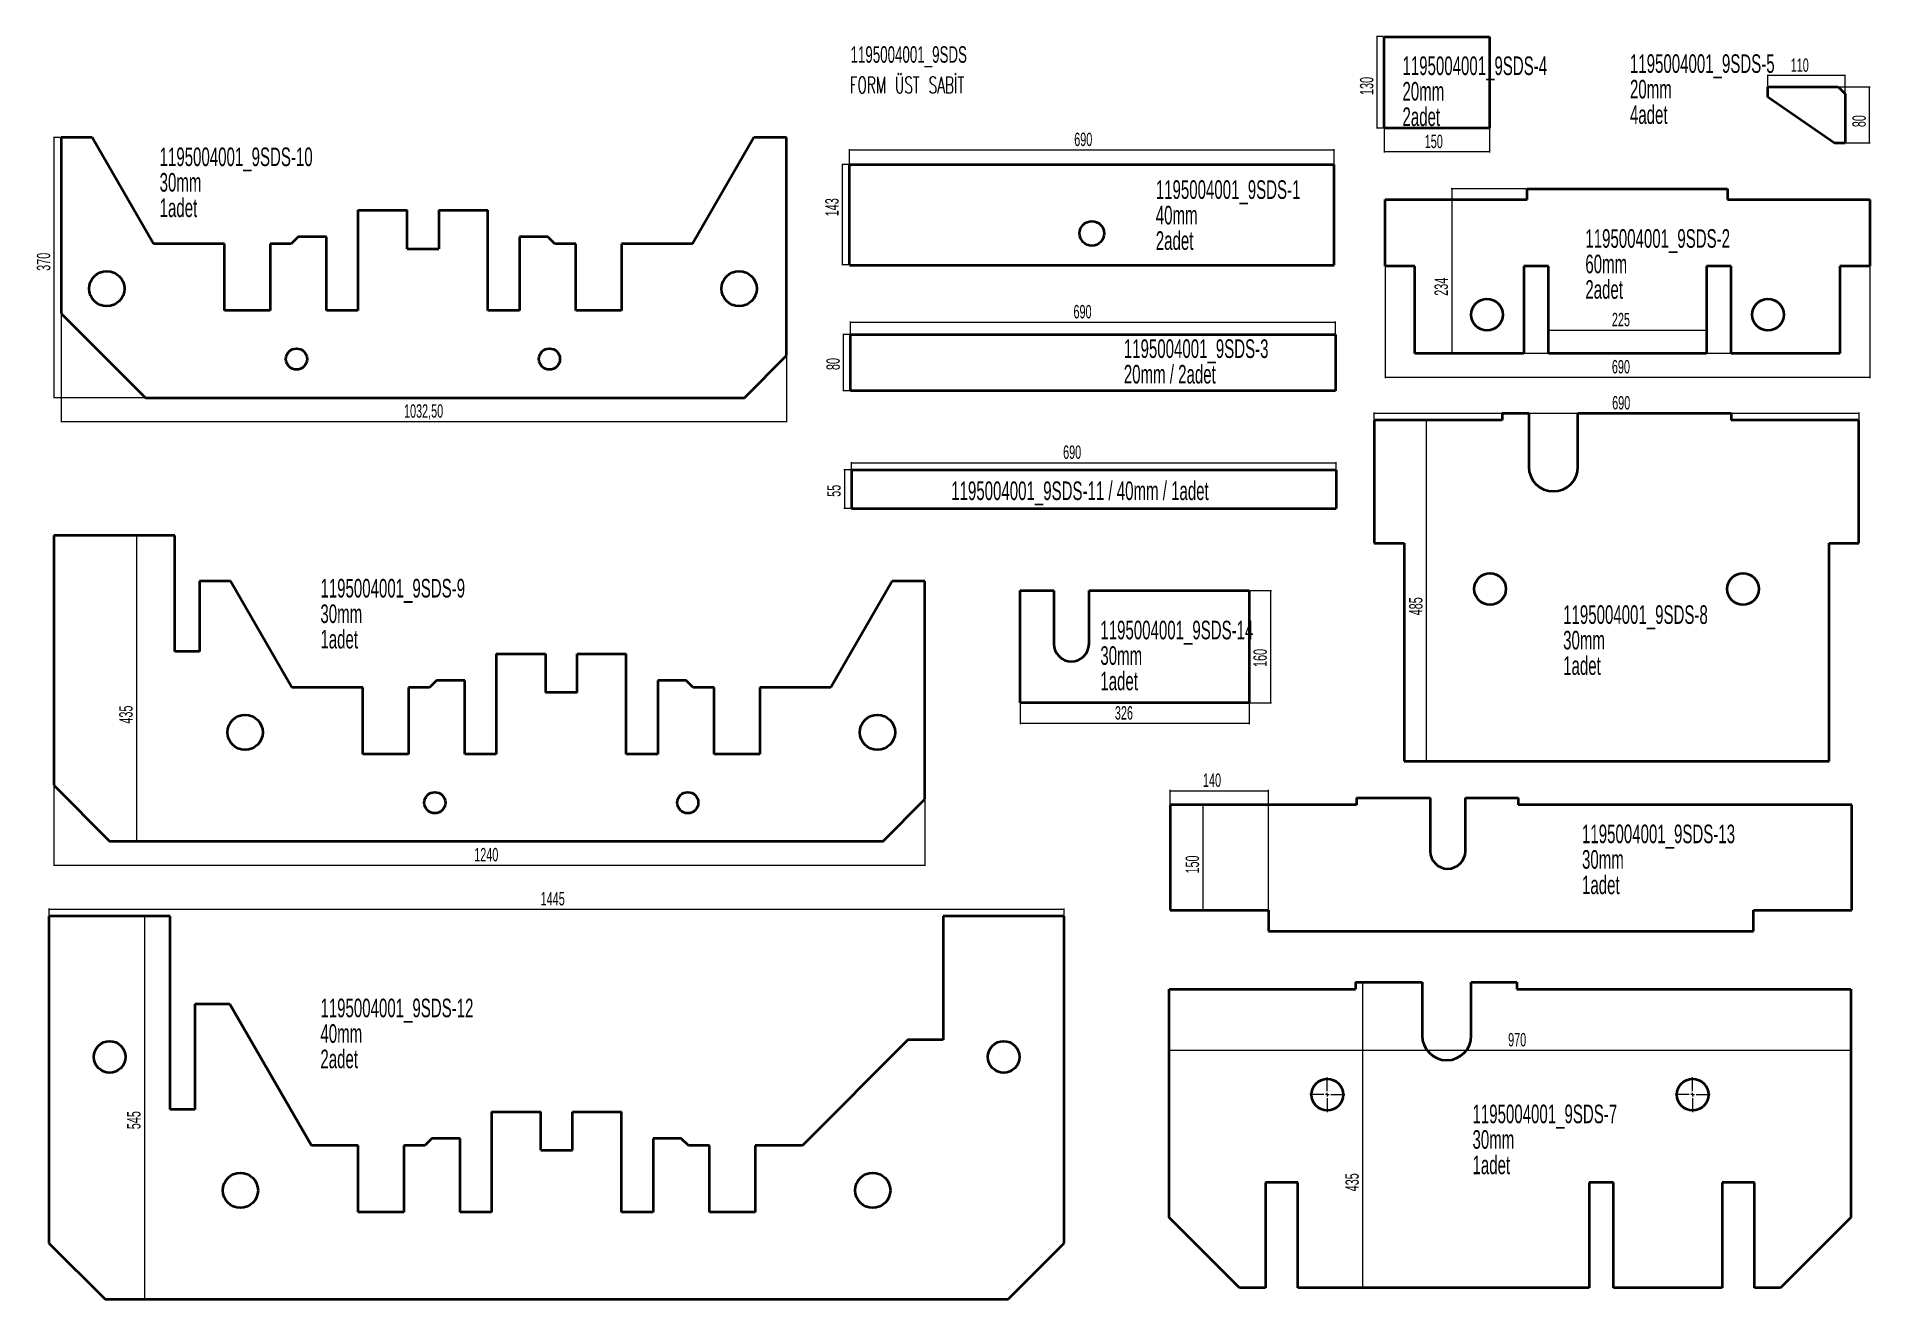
# Model space of a CAD drawing. Header units: millimetres. Extents: x 40 to 2650, y 56 to 1852.
import ezdxf

# ---------------------------------------------------------------- set-up
doc = ezdxf.new("R2010")
doc.units = ezdxf.units.MM
doc.styles.add('SLDTEXTSTYLE0', font='TXT', dxfattribs={"width": 0.605})
doc.styles.add('SLDTEXTSTYLE1', font='TXT', dxfattribs={"width": 0.605, "bigfont": 'bigfont'})
doc.dimstyles.new('SLDDIMSTYLE0', dxfattribs={"dimtxt": 18.491895, "dimasz": 2, "dimexe": 0, "dimexo": 0.0625, "dimgap": 4.622974, "dimtad": 1, "dimrnd": 1e-09, "dimzin": 12, "dimdsep": 46, "dimtxsty": 'SLDTEXTSTYLE0', "dimsah": 1, "dimcen": 0.09, "dimadec": 0, "dimazin": 3, "dimtfac": 1, "dimtofl": 0, "dimtmove": 0, "dimatfit": 3, "dimfxl": 1, "dimfrac": 2, "dimtolj": 1, "dimtzin": 12, "dimarcsym": 0})

# ---------------------------------------------------------------- blocks, each defined once
blk = doc.blocks.new('_D')
at = {"color": 7, "linetype": 'Continuous', "lineweight": 0}
blk.add_line((193.5, 600.8), (193.5, 55.8), dxfattribs=at)
at = {"color": 7, "linetype": 'Continuous', "lineweight": 18}
for points in [[(193.5, 600.8), (193.2, 598.8), (193.9, 598.8)], [(193.5, 55.8), (193.9, 57.8), (193.2, 57.8)]]:
    blk.add_solid(points, dxfattribs=at)
at = {"color": 7, "linetype": 'Continuous', "lineweight": 18, "insert": (169, 297.9), "char_height": 19.05, "attachment_point": 1, "rotation": 90, "style": 'SLDTEXTSTYLE0'}
blk.add_mtext('545', dxfattribs=at)
blk = doc.blocks.new('_D_1')
at = {"color": 7, "linetype": 'Continuous', "lineweight": 0}
for p, q in [((57.8, 601.8), (57.8, 611.8)), ((57.8, 610.8), (1502.8, 610.8)), ((1502.8, 601.8), (1502.8, 611.8))]:
    blk.add_line(p, q, dxfattribs=at)
at = {"color": 7, "linetype": 'Continuous', "lineweight": 18}
for points in [[(57.8, 610.8), (59.8, 610.5), (59.8, 611.2)], [(1502.8, 610.8), (1500.8, 611.2), (1500.8, 610.5)]]:
    blk.add_solid(points, dxfattribs=at)
at = {"color": 7, "linetype": 'Continuous', "lineweight": 18, "insert": (757.6, 635.4), "char_height": 19.05, "attachment_point": 1, "style": 'SLDTEXTSTYLE0'}
blk.add_mtext('1445', dxfattribs=at)
blk = doc.blocks.new('SW_NOTE_0')
at = {"color": 0, "linetype": 'Continuous', "lineweight": 0, "attachment_point": 1, "style": 'SLDTEXTSTYLE0'}
for s, insert, char_height in [('1195004001_9SDS-12', (0, 34.1), 26.458), ('40mm', (0, -2.2), 26.46), ('2adet', (0, -38.4), 26.46)]:
    blk.add_mtext(s, dxfattribs=dict(at, insert=insert, char_height=char_height))
blk = doc.blocks.new('SW_NOTE_0_1')
at = {"color": 0, "linetype": 'Continuous', "lineweight": 0, "attachment_point": 1, "style": 'SLDTEXTSTYLE0'}
for s, insert, char_height in [('1195004001_9SDS-7', (0, 34.1), 26.458), ('30mm', (0, -2.2), 26.46), ('1adet', (0, -38.4), 26.46)]:
    blk.add_mtext(s, dxfattribs=dict(at, insert=insert, char_height=char_height))
blk = doc.blocks.new('SW_NOTE_0_2')
at = {"color": 0, "linetype": 'Continuous', "lineweight": 0, "attachment_point": 1, "style": 'SLDTEXTSTYLE0'}
for s, insert, char_height in [('1195004001_9SDS-8', (0, 34.1), 26.458), ('30mm', (0, -2.2), 26.46), ('1adet', (0, -38.4), 26.46)]:
    blk.add_mtext(s, dxfattribs=dict(at, insert=insert, char_height=char_height))
blk = doc.blocks.new('SW_NOTE_0_3')
at = {"color": 0, "linetype": 'Continuous', "lineweight": 0, "attachment_point": 1, "style": 'SLDTEXTSTYLE0'}
for s, insert, char_height in [('1195004001_9SDS-13', (0, 34.1), 26.458), ('30mm', (0, -2.2), 26.46), ('1adet', (0, -38.4), 26.46)]:
    blk.add_mtext(s, dxfattribs=dict(at, insert=insert, char_height=char_height))
blk = doc.blocks.new('SW_NOTE_0_4')
at = {"color": 0, "linetype": 'Continuous', "lineweight": 0, "attachment_point": 1, "style": 'SLDTEXTSTYLE0'}
for s, insert, char_height in [('1195004001_9SDS-2', (0, 34.1), 26.458), ('60mm', (0, -2.2), 26.46), ('2adet', (0, -38.4), 26.46)]:
    blk.add_mtext(s, dxfattribs=dict(at, insert=insert, char_height=char_height))
blk = doc.blocks.new('SW_NOTE_0_5')
at = {"color": 0, "linetype": 'Continuous', "lineweight": 0, "attachment_point": 1, "style": 'SLDTEXTSTYLE0'}
for s, insert, char_height in [('1195004001_9SDS-5', (0, 34.1), 26.458), ('20mm', (0, -2.2), 26.46), ('4adet', (0, -38.4), 26.46)]:
    blk.add_mtext(s, dxfattribs=dict(at, insert=insert, char_height=char_height))
blk = doc.blocks.new('SW_NOTE_0_6')
at = {"color": 0, "linetype": 'Continuous', "lineweight": 0, "attachment_point": 1, "style": 'SLDTEXTSTYLE0'}
for s, insert, char_height in [('1195004001_9SDS-1', (0, 34.1), 26.458), ('40mm', (0, -2.2), 26.46), ('2adet', (0, -38.4), 26.46)]:
    blk.add_mtext(s, dxfattribs=dict(at, insert=insert, char_height=char_height))
blk = doc.blocks.new('SW_NOTE_0_7')
at = {"color": 0, "linetype": 'Continuous', "lineweight": 0, "attachment_point": 1, "style": 'SLDTEXTSTYLE0'}
for s, insert, char_height in [('1195004001_9SDS-4', (0, 34.1), 26.458), ('20mm', (0, -2.2), 26.46), ('2adet', (0, -38.4), 26.46)]:
    blk.add_mtext(s, dxfattribs=dict(at, insert=insert, char_height=char_height))
blk = doc.blocks.new('SW_NOTE_0_8')
at = {"color": 0, "linetype": 'Continuous', "lineweight": 0, "char_height": 23.461, "attachment_point": 2}
for s, insert, style in [('1195004001_9SDS', (155.3, 30.2), 'SLDTEXTSTYLE0'), ('FORM ÜST SABİT', (152.7, -13.1), 'SLDTEXTSTYLE1')]:
    blk.add_mtext(s, dxfattribs=dict(at, insert=insert, style=style))
blk = doc.blocks.new('SW_NOTE_0_9')
at = {"color": 0, "linetype": 'Continuous', "lineweight": 0, "attachment_point": 1, "style": 'SLDTEXTSTYLE0'}
for s, insert, char_height in [('1195004001_9SDS-9', (0, 34.1), 26.458), ('30mm', (0, -2.2), 26.46), ('1adet', (0, -38.4), 26.46)]:
    blk.add_mtext(s, dxfattribs=dict(at, insert=insert, char_height=char_height))
blk = doc.blocks.new('SW_NOTE_0_10')
at = {"color": 0, "linetype": 'Continuous', "lineweight": 0, "attachment_point": 1, "style": 'SLDTEXTSTYLE0'}
for s, insert, char_height in [('1195004001_9SDS-10', (0, 34.1), 26.458), ('30mm', (0, -2.2), 26.46), ('1adet', (0, -38.4), 26.46)]:
    blk.add_mtext(s, dxfattribs=dict(at, insert=insert, char_height=char_height))
blk = doc.blocks.new('SW_NOTE_0_11')
at = {"color": 0, "linetype": 'Continuous', "lineweight": 0, "attachment_point": 1, "style": 'SLDTEXTSTYLE0'}
for s, insert, char_height in [('1195004001_9SDS-14', (0, 34.1), 26.458), ('30mm', (0, -2.2), 26.46), ('1adet', (0, -38.4), 26.46)]:
    blk.add_mtext(s, dxfattribs=dict(at, insert=insert, char_height=char_height))
blk = doc.blocks.new('SW_NOTE_0_12')
at = {"color": 0, "linetype": 'Continuous', "lineweight": 0, "char_height": 26.458, "attachment_point": 1, "style": 'SLDTEXTSTYLE0'}
for s, insert in [('1195004001_9SDS-3', (0, 34.1)), ('20mm / 2adet', (0, -2.2))]:
    blk.add_mtext(s, dxfattribs=dict(at, insert=insert))
blk = doc.blocks.new('_D_2')
at = {"color": 7, "linetype": 'Continuous', "lineweight": 0}
blk.add_line((1652.2, 410.2), (2622.2, 410.2), dxfattribs=at)
at = {"color": 7, "linetype": 'Continuous', "lineweight": 18}
for points in [[(1652.2, 410.2), (1654.2, 409.9), (1654.2, 410.5)], [(2622.2, 410.2), (2620.2, 410.5), (2620.2, 409.9)]]:
    blk.add_solid(points, dxfattribs=at)
at = {"color": 7, "linetype": 'Continuous', "lineweight": 18, "insert": (2134.6, 434.8), "char_height": 19.05, "attachment_point": 1, "style": 'SLDTEXTSTYLE0'}
blk.add_mtext('970', dxfattribs=at)
blk = doc.blocks.new('_D_3')
at = {"color": 7, "linetype": 'Continuous', "lineweight": 0}
blk.add_line((1927.4, 507.1), (1927.4, 72.1), dxfattribs=at)
at = {"color": 7, "linetype": 'Continuous', "lineweight": 18}
for points in [[(1927.4, 507.1), (1927.1, 505.1), (1927.7, 505.1)], [(1927.4, 72.1), (1927.7, 74.1), (1927.1, 74.1)]]:
    blk.add_solid(points, dxfattribs=at)
at = {"color": 7, "linetype": 'Continuous', "lineweight": 18, "insert": (1902.9, 209.5), "char_height": 19.05, "attachment_point": 1, "rotation": 90, "style": 'SLDTEXTSTYLE0'}
blk.add_mtext('435', dxfattribs=at)
blk = doc.blocks.new('SW_CENTERMARKSYMBOL_0')
at = {"color": 0, "linetype": 'Continuous', "lineweight": 18}
for p, q in [((-5, 0), (-25, 0)), ((0, 0), (-2.5, 0)), ((0, 5), (0, 25)), ((0, 0), (0, 2.5)), ((0, 0), (0, -2.5)), ((0, 0), (2.5, 0)), ((5, 0), (25, 0)), ((0, -5), (0, -25))]:
    blk.add_line(p, q, dxfattribs=at)
blk = doc.blocks.new('SW_CENTERMARKSYMBOL_1')
at = {"color": 0, "linetype": 'Continuous', "lineweight": 18}
for p, q in [((-5, 0), (-25, 0)), ((0, 0), (-2.5, 0)), ((0, 5), (0, 25)), ((0, 0), (0, 2.5)), ((0, 0), (0, -2.5)), ((0, 0), (2.5, 0)), ((5, 0), (25, 0)), ((0, -5), (0, -25))]:
    blk.add_line(p, q, dxfattribs=at)
blk = doc.blocks.new('_D_4')
at = {"color": 7, "linetype": 'Continuous', "lineweight": 0}
for p, q in [((1944, 1307.6), (1944, 1317.6)), ((1944, 1316.6), (2634, 1316.6)), ((2634, 1307.6), (2634, 1317.6))]:
    blk.add_line(p, q, dxfattribs=at)
at = {"color": 7, "linetype": 'Continuous', "lineweight": 18}
for points in [[(1944, 1316.6), (1946, 1316.2), (1946, 1316.9)], [(2634, 1316.6), (2632, 1316.9), (2632, 1316.2)]]:
    blk.add_solid(points, dxfattribs=at)
at = {"color": 7, "linetype": 'Continuous', "lineweight": 18, "insert": (2282.7, 1341.1), "char_height": 19.05, "attachment_point": 1, "style": 'SLDTEXTSTYLE0'}
blk.add_mtext('690', dxfattribs=at)
blk = doc.blocks.new('_D_5')
at = {"color": 7, "linetype": 'Continuous', "lineweight": 0}
blk.add_line((2018.2, 821.6), (2018.2, 1306.6), dxfattribs=at)
at = {"color": 7, "linetype": 'Continuous', "lineweight": 18}
for points in [[(2018.2, 1306.6), (2017.9, 1304.6), (2018.5, 1304.6)], [(2018.2, 821.6), (2018.5, 823.6), (2017.9, 823.6)]]:
    blk.add_solid(points, dxfattribs=at)
at = {"color": 7, "linetype": 'Continuous', "lineweight": 18, "insert": (1993.6, 1029.1), "char_height": 19.05, "attachment_point": 1, "rotation": 90, "style": 'SLDTEXTSTYLE0'}
blk.add_mtext('485', dxfattribs=at)
blk = doc.blocks.new('_D_6')
at = {"color": 7, "linetype": 'Continuous', "lineweight": 0}
blk.add_line((1700.1, 759.6), (1700.1, 609.6), dxfattribs=at)
at = {"color": 7, "linetype": 'Continuous', "lineweight": 18}
for points in [[(1700.1, 759.6), (1699.8, 757.6), (1700.4, 757.6)], [(1700.1, 609.6), (1700.4, 611.6), (1699.8, 611.6)]]:
    blk.add_solid(points, dxfattribs=at)
at = {"color": 7, "linetype": 'Continuous', "lineweight": 18, "insert": (1675.6, 661.7), "char_height": 19.05, "attachment_point": 1, "rotation": 90, "style": 'SLDTEXTSTYLE0'}
blk.add_mtext('150', dxfattribs=at)
blk = doc.blocks.new('_D_7')
at = {"color": 7, "linetype": 'Continuous', "lineweight": 0}
for p, q in [((1653.7, 760.6), (1653.7, 780.6)), ((1653.7, 779.6), (1793.7, 779.6)), ((1793.7, 610.6), (1793.7, 780.6))]:
    blk.add_line(p, q, dxfattribs=at)
at = {"color": 7, "linetype": 'Continuous', "lineweight": 18}
for points in [[(1653.7, 779.6), (1655.7, 779.3), (1655.7, 779.9)], [(1793.7, 779.6), (1791.7, 779.9), (1791.7, 779.3)]]:
    blk.add_solid(points, dxfattribs=at)
at = {"color": 7, "linetype": 'Continuous', "lineweight": 18, "insert": (1700.3, 804.1), "char_height": 19.05, "attachment_point": 1, "style": 'SLDTEXTSTYLE0'}
blk.add_mtext('140', dxfattribs=at)
blk = doc.blocks.new('_D_8')
at = {"color": 7, "linetype": 'Continuous', "lineweight": 0}
for p, q in [((2160.9, 1635.8), (2053.4, 1635.8)), ((2054.4, 1635.8), (2054.4, 1401.8)), ((2450.9, 1401.8), (2053.4, 1401.8))]:
    blk.add_line(p, q, dxfattribs=at)
at = {"color": 7, "linetype": 'Continuous', "lineweight": 18}
for points in [[(2054.4, 1635.8), (2054.1, 1633.8), (2054.7, 1633.8)], [(2054.4, 1401.8), (2054.7, 1403.8), (2054.1, 1403.8)]]:
    blk.add_solid(points, dxfattribs=at)
at = {"color": 7, "linetype": 'Continuous', "lineweight": 18, "insert": (2029.8, 1483.8), "char_height": 19.05, "attachment_point": 1, "rotation": 90, "style": 'SLDTEXTSTYLE0'}
blk.add_mtext('234', dxfattribs=at)
blk = doc.blocks.new('_D_9')
at = {"color": 7, "linetype": 'Continuous', "lineweight": 0}
for p, q in [((1959.4, 1524.8), (1959.4, 1366.8)), ((2649.4, 1524.8), (2649.4, 1366.8)), ((1959.4, 1367.8), (2649.4, 1367.8))]:
    blk.add_line(p, q, dxfattribs=at)
at = {"color": 7, "linetype": 'Continuous', "lineweight": 18}
for points in [[(1959.4, 1367.8), (1961.4, 1367.5), (1961.4, 1368.1)], [(2649.4, 1367.8), (2647.4, 1368.1), (2647.4, 1367.5)]]:
    blk.add_solid(points, dxfattribs=at)
at = {"color": 7, "linetype": 'Continuous', "lineweight": 18, "insert": (2282.3, 1392.4), "char_height": 19.05, "attachment_point": 1, "style": 'SLDTEXTSTYLE0'}
blk.add_mtext('690', dxfattribs=at)
blk = doc.blocks.new('_D_10')
at = {"color": 7, "linetype": 'Continuous', "lineweight": 0}
blk.add_line((2191.9, 1434.9), (2416.9, 1434.9), dxfattribs=at)
at = {"color": 7, "linetype": 'Continuous', "lineweight": 18}
for points in [[(2191.9, 1434.9), (2193.9, 1434.6), (2193.9, 1435.2)], [(2416.9, 1434.9), (2414.9, 1435.2), (2414.9, 1434.6)]]:
    blk.add_solid(points, dxfattribs=at)
at = {"color": 7, "linetype": 'Continuous', "lineweight": 18, "insert": (2282.3, 1459.5), "char_height": 19.05, "attachment_point": 1, "style": 'SLDTEXTSTYLE0'}
blk.add_mtext('225', dxfattribs=at)
blk = doc.blocks.new('_D_11')
at = {"color": 7, "linetype": 'Continuous', "lineweight": 0}
for p, q in [((1196.1, 1670.6), (1186.1, 1670.6)), ((1187.1, 1527.6), (1187.1, 1670.6)), ((1196.1, 1527.6), (1186.1, 1527.6))]:
    blk.add_line(p, q, dxfattribs=at)
at = {"color": 7, "linetype": 'Continuous', "lineweight": 18}
for points in [[(1187.1, 1670.6), (1186.8, 1668.6), (1187.4, 1668.6)], [(1187.1, 1527.6), (1187.4, 1529.6), (1186.8, 1529.6)]]:
    blk.add_solid(points, dxfattribs=at)
at = {"color": 7, "linetype": 'Continuous', "lineweight": 18, "insert": (1162.6, 1596.9), "char_height": 19.05, "attachment_point": 1, "rotation": 90, "style": 'SLDTEXTSTYLE0'}
blk.add_mtext('143', dxfattribs=at)
blk = doc.blocks.new('_D_12')
at = {"color": 7, "linetype": 'Continuous', "lineweight": 0}
for p, q in [((1197.1, 1671.6), (1197.1, 1692.3)), ((1197.1, 1691.3), (1887.1, 1691.3)), ((1887.1, 1671.6), (1887.1, 1692.3))]:
    blk.add_line(p, q, dxfattribs=at)
at = {"color": 7, "linetype": 'Continuous', "lineweight": 18}
for points in [[(1197.1, 1691.3), (1199.1, 1691), (1199.1, 1691.6)], [(1887.1, 1691.3), (1885.1, 1691.6), (1885.1, 1691)]]:
    blk.add_solid(points, dxfattribs=at)
at = {"color": 7, "linetype": 'Continuous', "lineweight": 18, "insert": (1517, 1715.9), "char_height": 19.05, "attachment_point": 1, "style": 'SLDTEXTSTYLE0'}
blk.add_mtext('690', dxfattribs=at)
blk = doc.blocks.new('_D_13')
at = {"color": 7, "linetype": 'Continuous', "lineweight": 0}
for p, q in [((1957.2, 1852.5), (1947.2, 1852.5)), ((1948.2, 1722.5), (1948.2, 1852.5)), ((1957.2, 1722.5), (1947.2, 1722.5))]:
    blk.add_line(p, q, dxfattribs=at)
at = {"color": 7, "linetype": 'Continuous', "lineweight": 18}
for points in [[(1948.2, 1852.5), (1947.9, 1850.5), (1948.5, 1850.5)], [(1948.2, 1722.5), (1948.5, 1724.5), (1947.9, 1724.5)]]:
    blk.add_solid(points, dxfattribs=at)
at = {"color": 7, "linetype": 'Continuous', "lineweight": 18, "insert": (1923.7, 1769.5), "char_height": 19.05, "attachment_point": 1, "rotation": 90, "style": 'SLDTEXTSTYLE0'}
blk.add_mtext('130', dxfattribs=at)
blk = doc.blocks.new('_D_14')
at = {"color": 7, "linetype": 'Continuous', "lineweight": 0}
for p, q in [((1958.2, 1721.5), (1958.2, 1687.5)), ((2108.2, 1721.5), (2108.2, 1687.5)), ((2108.2, 1688.5), (1958.2, 1688.5))]:
    blk.add_line(p, q, dxfattribs=at)
at = {"color": 7, "linetype": 'Continuous', "lineweight": 18}
for points in [[(1958.2, 1688.5), (1960.2, 1688.1), (1960.2, 1688.8)], [(2108.2, 1688.5), (2106.2, 1688.8), (2106.2, 1688.1)]]:
    blk.add_solid(points, dxfattribs=at)
at = {"color": 7, "linetype": 'Continuous', "lineweight": 18, "insert": (2015.9, 1713), "char_height": 19.05, "attachment_point": 1, "style": 'SLDTEXTSTYLE0'}
blk.add_mtext('150', dxfattribs=at)
blk = doc.blocks.new('_D_15')
at = {"color": 7, "linetype": 'Continuous', "lineweight": 0}
for p, q in [((2605.3, 1781.2), (2650.1, 1781.2)), ((2649.1, 1701.2), (2649.1, 1781.2)), ((2615.3, 1701.2), (2650.1, 1701.2))]:
    blk.add_line(p, q, dxfattribs=at)
at = {"color": 7, "linetype": 'Continuous', "lineweight": 18}
for points in [[(2649.1, 1781.2), (2648.8, 1779.2), (2649.4, 1779.2)], [(2649.1, 1701.2), (2649.4, 1703.2), (2648.8, 1703.2)]]:
    blk.add_solid(points, dxfattribs=at)
at = {"color": 7, "linetype": 'Continuous', "lineweight": 18, "insert": (2624.6, 1723.7), "char_height": 19.05, "attachment_point": 1, "rotation": 90, "style": 'SLDTEXTSTYLE0'}
blk.add_mtext('80', dxfattribs=at)
blk = doc.blocks.new('_D_16')
at = {"color": 7, "linetype": 'Continuous', "lineweight": 0}
for p, q in [((2504.3, 1782.2), (2504.3, 1798.1)), ((2614.3, 1797.1), (2504.3, 1797.1)), ((2614.3, 1772.2), (2614.3, 1798.1))]:
    blk.add_line(p, q, dxfattribs=at)
at = {"color": 7, "linetype": 'Continuous', "lineweight": 18}
for points in [[(2504.3, 1797.1), (2506.3, 1796.7), (2506.3, 1797.4)], [(2614.3, 1797.1), (2612.3, 1797.4), (2612.3, 1796.7)]]:
    blk.add_solid(points, dxfattribs=at)
at = {"color": 7, "linetype": 'Continuous', "lineweight": 18, "insert": (2536.8, 1821.6), "char_height": 19.05, "attachment_point": 1, "style": 'SLDTEXTSTYLE0'}
blk.add_mtext('110', dxfattribs=at)
blk = doc.blocks.new('_D_17')
at = {"color": 7, "linetype": 'Continuous', "lineweight": 0}
for p, q in [((1197.8, 1428.7), (1187.8, 1428.7)), ((1188.8, 1348.7), (1188.8, 1428.7)), ((1197.8, 1348.7), (1187.8, 1348.7))]:
    blk.add_line(p, q, dxfattribs=at)
at = {"color": 7, "linetype": 'Continuous', "lineweight": 18}
for points in [[(1188.8, 1428.7), (1188.4, 1426.7), (1189.1, 1426.7)], [(1188.8, 1348.7), (1189.1, 1350.7), (1188.4, 1350.7)]]:
    blk.add_solid(points, dxfattribs=at)
at = {"color": 7, "linetype": 'Continuous', "lineweight": 18, "insert": (1164.2, 1378.1), "char_height": 19.05, "attachment_point": 1, "rotation": 90, "style": 'SLDTEXTSTYLE0'}
blk.add_mtext('80', dxfattribs=at)
blk = doc.blocks.new('_D_18')
at = {"color": 7, "linetype": 'Continuous', "lineweight": 0}
for p, q in [((1198.8, 1429.7), (1198.8, 1447.1)), ((1198.8, 1446.1), (1888.8, 1446.1)), ((1888.8, 1429.7), (1888.8, 1447.1))]:
    blk.add_line(p, q, dxfattribs=at)
at = {"color": 7, "linetype": 'Continuous', "lineweight": 18}
for points in [[(1198.8, 1446.1), (1200.8, 1445.8), (1200.8, 1446.4)], [(1888.8, 1446.1), (1886.8, 1446.4), (1886.8, 1445.8)]]:
    blk.add_solid(points, dxfattribs=at)
at = {"color": 7, "linetype": 'Continuous', "lineweight": 18, "insert": (1516, 1470.7), "char_height": 19.05, "attachment_point": 1, "style": 'SLDTEXTSTYLE0'}
blk.add_mtext('690', dxfattribs=at)
blk = doc.blocks.new('_D_19')
at = {"color": 7, "linetype": 'Continuous', "lineweight": 0}
blk.add_line((182.2, 1142.5), (182.2, 707.5), dxfattribs=at)
at = {"color": 7, "linetype": 'Continuous', "lineweight": 18}
for points in [[(182.2, 1142.5), (181.9, 1140.5), (182.5, 1140.5)], [(182.2, 707.5), (182.5, 709.5), (181.9, 709.5)]]:
    blk.add_solid(points, dxfattribs=at)
at = {"color": 7, "linetype": 'Continuous', "lineweight": 18, "insert": (157.7, 875), "char_height": 19.05, "attachment_point": 1, "rotation": 90, "style": 'SLDTEXTSTYLE0'}
blk.add_mtext('435', dxfattribs=at)
blk = doc.blocks.new('_D_20')
at = {"color": 7, "linetype": 'Continuous', "lineweight": 0}
for p, q in [((64.5, 786.5), (64.5, 672.5)), ((1304.5, 766.5), (1304.5, 672.5)), ((64.5, 673.5), (1304.5, 673.5))]:
    blk.add_line(p, q, dxfattribs=at)
at = {"color": 7, "linetype": 'Continuous', "lineweight": 18}
for points in [[(64.5, 673.5), (66.5, 673.2), (66.5, 673.8)], [(1304.5, 673.5), (1302.5, 673.8), (1302.5, 673.2)]]:
    blk.add_solid(points, dxfattribs=at)
at = {"color": 7, "linetype": 'Continuous', "lineweight": 18, "insert": (663, 698.1), "char_height": 19.05, "attachment_point": 1, "style": 'SLDTEXTSTYLE0'}
blk.add_mtext('1240', dxfattribs=at)
blk = doc.blocks.new('_D_21')
at = {"color": 7, "linetype": 'Continuous', "lineweight": 0}
for p, q in [((75.1, 1457.8), (75.1, 1303.8)), ((1107.6, 1397.8), (1107.6, 1303.8)), ((75.1, 1304.8), (1107.6, 1304.8))]:
    blk.add_line(p, q, dxfattribs=at)
at = {"color": 7, "linetype": 'Continuous', "lineweight": 18}
for points in [[(75.1, 1304.8), (77.1, 1304.5), (77.1, 1305.1)], [(1107.6, 1304.8), (1105.6, 1305.1), (1105.6, 1304.5)]]:
    blk.add_solid(points, dxfattribs=at)
at = {"color": 7, "linetype": 'Continuous', "lineweight": 18, "insert": (563.1, 1329.4), "char_height": 19.05, "attachment_point": 1, "style": 'SLDTEXTSTYLE0'}
blk.add_mtext('1032,50', dxfattribs=at)
blk = doc.blocks.new('_D_22')
at = {"color": 7, "linetype": 'Continuous', "lineweight": 0}
for p, q in [((74.1, 1708.8), (64.1, 1708.8)), ((65.1, 1338.8), (65.1, 1708.8)), ((194.1, 1338.8), (64.1, 1338.8))]:
    blk.add_line(p, q, dxfattribs=at)
at = {"color": 7, "linetype": 'Continuous', "lineweight": 18}
for points in [[(65.1, 1708.8), (64.8, 1706.8), (65.4, 1706.8)], [(65.1, 1338.8), (65.4, 1340.8), (64.8, 1340.8)]]:
    blk.add_solid(points, dxfattribs=at)
at = {"color": 7, "linetype": 'Continuous', "lineweight": 18, "insert": (40.5, 1519.3), "char_height": 19.05, "attachment_point": 1, "rotation": 90, "style": 'SLDTEXTSTYLE0'}
blk.add_mtext('370', dxfattribs=at)
blk = doc.blocks.new('_D_23')
at = {"color": 7, "linetype": 'Continuous', "lineweight": 0}
for p, q in [((1440.1, 903.5), (1440.1, 874.3)), ((1766.1, 903.5), (1766.1, 874.3)), ((1766.1, 875.3), (1440.1, 875.3))]:
    blk.add_line(p, q, dxfattribs=at)
at = {"color": 7, "linetype": 'Continuous', "lineweight": 18}
for points in [[(1440.1, 875.3), (1442.1, 875), (1442.1, 875.6)], [(1766.1, 875.3), (1764.1, 875.6), (1764.1, 875)]]:
    blk.add_solid(points, dxfattribs=at)
at = {"color": 7, "linetype": 'Continuous', "lineweight": 18, "insert": (1574.9, 899.8), "char_height": 19.05, "attachment_point": 1, "style": 'SLDTEXTSTYLE0'}
blk.add_mtext('326', dxfattribs=at)
blk = doc.blocks.new('_D_24')
at = {"color": 7, "linetype": 'Continuous', "lineweight": 0}
for p, q in [((1767.1, 1064.5), (1797.6, 1064.5)), ((1796.6, 1064.5), (1796.6, 904.5)), ((1767.1, 904.5), (1797.6, 904.5))]:
    blk.add_line(p, q, dxfattribs=at)
at = {"color": 7, "linetype": 'Continuous', "lineweight": 18}
for points in [[(1796.6, 1064.5), (1796.3, 1062.5), (1796.9, 1062.5)], [(1796.6, 904.5), (1796.9, 906.5), (1796.3, 906.5)]]:
    blk.add_solid(points, dxfattribs=at)
at = {"color": 7, "linetype": 'Continuous', "lineweight": 18, "insert": (1772, 955.6), "char_height": 19.05, "attachment_point": 1, "rotation": 90, "style": 'SLDTEXTSTYLE0'}
blk.add_mtext('160', dxfattribs=at)
blk = doc.blocks.new('_D_25')
at = {"color": 7, "linetype": 'Continuous', "lineweight": 0}
for p, q in [((1200, 1237.2), (1200, 1247.2)), ((1200, 1246.2), (1890, 1246.2)), ((1890, 1237.2), (1890, 1247.2))]:
    blk.add_line(p, q, dxfattribs=at)
at = {"color": 7, "linetype": 'Continuous', "lineweight": 18}
for points in [[(1200, 1246.2), (1202, 1245.9), (1202, 1246.6)], [(1890, 1246.2), (1888, 1246.6), (1888, 1245.9)]]:
    blk.add_solid(points, dxfattribs=at)
at = {"color": 7, "linetype": 'Continuous', "lineweight": 18, "insert": (1501.2, 1270.8), "char_height": 19.05, "attachment_point": 1, "style": 'SLDTEXTSTYLE0'}
blk.add_mtext('690', dxfattribs=at)
blk = doc.blocks.new('_D_26')
at = {"color": 7, "linetype": 'Continuous', "lineweight": 0}
for p, q in [((1199, 1236.2), (1189, 1236.2)), ((1190, 1236.2), (1190, 1181.2)), ((1199, 1181.2), (1189, 1181.2))]:
    blk.add_line(p, q, dxfattribs=at)
at = {"color": 7, "linetype": 'Continuous', "lineweight": 18}
for points in [[(1190, 1236.2), (1189.7, 1234.2), (1190.4, 1234.2)], [(1190, 1181.2), (1190.4, 1183.2), (1189.7, 1183.2)]]:
    blk.add_solid(points, dxfattribs=at)
at = {"color": 7, "linetype": 'Continuous', "lineweight": 18, "insert": (1165.5, 1197.7), "char_height": 19.05, "attachment_point": 1, "rotation": 90, "style": 'SLDTEXTSTYLE0'}
blk.add_mtext('55', dxfattribs=at)

msp = doc.modelspace()

# ---------------------------------------------------------------- linework, layer by layer
at = {"color": 7, "linetype": 'Continuous', "lineweight": 35}
for p, q in [((1958.225, 1852.469), (2108.225, 1852.469)), ((1958.225, 1722.469), (1958.225, 1852.469)), ((2108.225, 1852.469), (2108.225, 1722.469)), ((2504.288, 1766.187), (2504.288, 1781.187)), ((2504.288, 1781.187), (2604.288, 1781.187)), ((2604.288, 1781.187), (2614.288, 1771.187)), ((2599.288, 1701.187), (2504.288, 1766.187)), ((2614.288, 1771.187), (2614.288, 1701.187)), ((75.09, 1708.798), (75.09, 1458.798)), ((119.316, 1708.798), (75.09, 1708.798)), ((206.496, 1557.798), (119.316, 1708.798)), ((1060.863, 1708.798), (973.684, 1557.798)), ((1107.59, 1708.798), (1060.863, 1708.798)), ((1107.59, 1398.798), (1107.59, 1708.798)), ((2108.225, 1722.469), (1958.225, 1722.469)), ((2614.288, 1701.187), (2599.288, 1701.187)), ((1197.116, 1670.55), (1887.116, 1670.55)), ((1197.116, 1527.55), (1197.116, 1670.55)), ((1887.116, 1527.55), (1887.116, 1670.55)), ((1959.406, 1525.81), (1959.406, 1620.81)), ((1959.406, 1620.81), (2161.906, 1620.81)), ((2161.906, 1620.81), (2161.906, 1635.81)), ((2161.906, 1635.81), (2446.906, 1635.81)), ((2446.906, 1635.81), (2446.906, 1620.81)), ((2446.906, 1620.81), (2649.406, 1620.81)), ((2649.406, 1620.81), (2649.406, 1525.81)), ((497.59, 1605.798), (497.59, 1462.798)), ((497.59, 1605.798), (567.59, 1605.798)), ((567.59, 1550.798), (567.59, 1605.798)), ((612.59, 1605.798), (682.59, 1605.798)), ((612.59, 1605.798), (612.59, 1550.798)), ((682.59, 1462.798), (682.59, 1605.798)), ((412.59, 1567.798), (402.59, 1557.798)), ((452.59, 1567.798), (412.59, 1567.798)), ((452.59, 1462.798), (452.59, 1567.798)), ((727.59, 1567.798), (727.59, 1462.798)), ((767.59, 1567.798), (727.59, 1567.798)), ((777.59, 1557.798), (767.59, 1567.798)), ((307.59, 1557.798), (206.496, 1557.798)), ((307.59, 1462.798), (307.59, 1557.798)), ((372.59, 1557.798), (372.59, 1462.798)), ((402.59, 1557.798), (372.59, 1557.798)), ((567.59, 1550.798), (612.59, 1550.798)), ((807.59, 1557.798), (777.59, 1557.798)), ((807.59, 1462.798), (807.59, 1557.798)), ((872.59, 1557.798), (872.59, 1462.798)), ((973.684, 1557.798), (872.59, 1557.798)), ((1197.116, 1527.55), (1887.116, 1527.55)), ((2001.906, 1525.81), (1959.406, 1525.81)), ((2001.906, 1401.81), (2001.906, 1525.81)), ((2191.906, 1525.81), (2156.906, 1525.81)), ((2156.906, 1525.81), (2156.906, 1401.81)), ((2191.906, 1401.81), (2191.906, 1525.81)), ((2451.906, 1525.81), (2416.906, 1525.81)), ((2416.906, 1525.81), (2416.906, 1401.81)), ((2451.906, 1401.81), (2451.906, 1525.81)), ((2649.406, 1525.81), (2606.906, 1525.81)), ((2606.906, 1525.81), (2606.906, 1401.81)), ((372.59, 1462.798), (307.59, 1462.798)), ((497.59, 1462.798), (452.59, 1462.798)), ((727.59, 1462.798), (682.59, 1462.798)), ((872.59, 1462.798), (807.59, 1462.798)), ((75.09, 1458.798), (195.09, 1338.798)), ((1198.759, 1428.74), (1888.759, 1428.74)), ((1198.759, 1348.74), (1198.759, 1428.74)), ((1888.759, 1428.74), (1888.759, 1348.74)), ((1047.59, 1338.798), (1107.59, 1398.798)), ((2156.906, 1401.81), (2001.906, 1401.81)), ((2416.906, 1401.81), (2191.906, 1401.81)), ((2606.906, 1401.81), (2451.906, 1401.81)), ((195.09, 1338.798), (1047.59, 1338.798)), ((1888.759, 1348.74), (1198.759, 1348.74)), ((1943.959, 1306.571), (1943.959, 1131.571)), ((2125.959, 1306.571), (1943.959, 1306.571)), ((2125.959, 1316.571), (2125.959, 1306.571)), ((2125.959, 1316.571), (2163.959, 1316.571)), ((2163.959, 1316.571), (2163.959, 1240.571)), ((2233.959, 1240.571), (2233.959, 1316.571)), ((2233.959, 1316.571), (2451.959, 1316.571)), ((2451.959, 1316.571), (2451.959, 1306.571)), ((2633.959, 1306.571), (2451.959, 1306.571)), ((2633.959, 1131.571), (2633.959, 1306.571)), ((1200.027, 1236.239), (1890.027, 1236.239)), ((1200.027, 1236.239), (1200.027, 1181.239)), ((1890.027, 1236.239), (1890.027, 1181.239)), ((1200.027, 1181.239), (1890.027, 1181.239)), ((64.475, 1142.498), (64.475, 787.498)), ((236.975, 1142.498), (64.475, 1142.498)), ((236.975, 977.498), (236.975, 1142.498)), ((1943.959, 1131.571), (1986.459, 1131.571)), ((1986.459, 1131.571), (1986.459, 821.571)), ((2591.459, 1131.571), (2633.959, 1131.571)), ((2591.459, 821.571), (2591.459, 1131.571)), ((271.975, 1077.498), (271.975, 977.498)), ((316.202, 1077.498), (271.975, 1077.498)), ((403.381, 926.498), (316.202, 1077.498)), ((1257.749, 1077.498), (1170.569, 926.498)), ((1304.475, 1077.498), (1257.749, 1077.498)), ((1304.475, 767.498), (1304.475, 1077.498)), ((1440.059, 904.534), (1440.059, 1064.534)), ((1440.059, 1064.534), (1488.059, 1064.534)), ((1488.059, 1064.534), (1488.059, 988.534)), ((1538.059, 988.534), (1538.059, 1064.534)), ((1538.059, 1064.534), (1766.059, 1064.534)), ((1766.059, 1064.534), (1766.059, 904.534)), ((271.975, 977.498), (236.975, 977.498)), ((694.475, 974.498), (694.475, 831.498)), ((694.475, 974.498), (764.475, 974.498)), ((764.475, 974.498), (764.475, 919.498)), ((809.475, 974.498), (879.475, 974.498)), ((809.475, 919.498), (809.475, 974.498)), ((879.475, 831.498), (879.475, 974.498)), ((504.475, 926.498), (403.381, 926.498)), ((504.475, 831.498), (504.475, 926.498)), ((569.475, 926.498), (569.475, 831.498)), ((599.475, 926.498), (569.475, 926.498)), ((609.475, 936.498), (599.475, 926.498)), ((649.475, 936.498), (609.475, 936.498)), ((649.475, 831.498), (649.475, 936.498)), ((809.475, 919.498), (764.475, 919.498)), ((924.475, 936.498), (924.475, 831.498)), ((964.475, 936.498), (924.475, 936.498)), ((974.475, 926.498), (964.475, 936.498)), ((1004.475, 926.498), (974.475, 926.498)), ((1004.475, 831.498), (1004.475, 926.498)), ((1069.475, 926.498), (1069.475, 831.498)), ((1170.569, 926.498), (1069.475, 926.498)), ((1766.059, 904.534), (1440.059, 904.534)), ((569.475, 831.498), (504.475, 831.498)), ((694.475, 831.498), (649.475, 831.498)), ((924.475, 831.498), (879.475, 831.498)), ((1069.475, 831.498), (1004.475, 831.498)), ((1986.459, 821.571), (2591.459, 821.571)), ((64.475, 787.498), (144.475, 707.498)), ((1244.475, 707.498), (1304.475, 767.498)), ((1653.738, 759.582), (1653.738, 609.582)), ((1918.738, 759.582), (1653.738, 759.582)), ((1918.738, 769.582), (1918.738, 759.582)), ((1918.738, 769.582), (2023.738, 769.582)), ((2023.738, 769.582), (2023.738, 693.582)), ((2073.738, 769.582), (2148.738, 769.582)), ((2073.738, 693.582), (2073.738, 769.582)), ((2148.738, 769.582), (2148.738, 759.582)), ((2623.738, 759.582), (2148.738, 759.582)), ((2623.738, 609.582), (2623.738, 759.582)), ((1244.475, 707.498), (144.475, 707.498)), ((230.29, 600.847), (57.79, 600.847)), ((57.79, 600.847), (57.79, 135.847)), ((230.29, 325.847), (230.29, 600.847)), ((1502.79, 600.847), (1330.29, 600.847)), ((1330.29, 600.847), (1330.29, 424.847)), ((1502.79, 135.847), (1502.79, 600.847)), ((1653.738, 609.582), (1793.738, 609.582)), ((1793.738, 609.582), (1793.738, 579.582)), ((2483.738, 609.582), (2623.738, 609.582)), ((2483.738, 579.582), (2483.738, 609.582)), ((1793.738, 579.582), (2483.738, 579.582)), ((1652.216, 172.109), (1652.216, 497.109)), ((1652.216, 497.109), (1917.216, 497.109)), ((1917.216, 507.109), (1917.216, 497.109)), ((1917.216, 507.109), (2012.216, 507.109)), ((2012.216, 507.109), (2012.216, 431.109)), ((2082.216, 431.109), (2082.216, 507.109)), ((2082.216, 507.109), (2147.216, 507.109)), ((2147.216, 507.109), (2147.216, 497.109)), ((2147.216, 497.109), (2622.216, 497.109)), ((2622.216, 497.109), (2622.216, 172.109)), ((315.29, 475.847), (265.29, 475.847)), ((265.29, 475.847), (265.29, 325.847)), ((431.338, 274.847), (315.29, 475.847)), ((1280.29, 424.847), (1130.29, 274.847)), ((1330.29, 424.847), (1280.29, 424.847)), ((265.29, 325.847), (230.29, 325.847)), ((687.79, 322.847), (757.79, 322.847)), ((687.79, 322.847), (687.79, 179.847)), ((757.79, 267.847), (757.79, 322.847)), ((802.79, 322.847), (872.79, 322.847)), ((802.79, 267.847), (802.79, 322.847)), ((872.79, 179.847), (872.79, 322.847)), ((497.79, 274.847), (431.338, 274.847)), ((497.79, 179.847), (497.79, 274.847)), ((592.79, 274.847), (562.79, 274.847)), ((562.79, 274.847), (562.79, 179.847)), ((602.79, 284.847), (592.79, 274.847)), ((642.79, 284.847), (602.79, 284.847)), ((642.79, 179.847), (642.79, 284.847)), ((757.79, 267.847), (802.79, 267.847)), ((957.79, 284.847), (917.79, 284.847)), ((917.79, 284.847), (917.79, 179.847)), ((967.79, 274.847), (957.79, 284.847)), ((997.79, 274.847), (967.79, 274.847)), ((997.79, 179.847), (997.79, 274.847)), ((1130.29, 274.847), (1062.79, 274.847)), ((1062.79, 274.847), (1062.79, 179.847)), ((1789.216, 222.109), (1789.216, 72.109)), ((1835.216, 222.109), (1789.216, 222.109)), ((1835.216, 72.109), (1835.216, 222.109)), ((2249.716, 222.109), (2249.716, 72.109)), ((2284.716, 222.109), (2249.716, 222.109)), ((2284.716, 72.109), (2284.716, 222.109)), ((2439.216, 222.109), (2439.216, 72.109)), ((2485.216, 222.109), (2439.216, 222.109)), ((2485.216, 72.109), (2485.216, 222.109)), ((562.79, 179.847), (497.79, 179.847)), ((687.79, 179.847), (642.79, 179.847)), ((917.79, 179.847), (872.79, 179.847)), ((1062.79, 179.847), (997.79, 179.847)), ((1752.216, 72.109), (1652.216, 172.109)), ((2622.216, 172.109), (2522.216, 72.109)), ((57.79, 135.847), (137.79, 55.847)), ((1422.79, 55.847), (1502.79, 135.847)), ((137.79, 55.847), (1422.79, 55.847)), ((1789.216, 72.109), (1752.216, 72.109)), ((2249.716, 72.109), (1835.216, 72.109)), ((2439.216, 72.109), (2284.716, 72.109)), ((2522.216, 72.109), (2485.216, 72.109))]:
    msp.add_line(p, q, dxfattribs=at)
for centre, radius in [((1542.116, 1572.55), 17.5), ((140.09, 1493.798), 25), ((1040.09, 1493.798), 25), ((2104.406, 1456.81), 22.5), ((2504.406, 1456.81), 22.5), ((410.09, 1393.798), 15), ((770.09, 1393.798), 15), ((2108.959, 1066.571), 22.5), ((2468.959, 1066.571), 22.5), ((336.975, 862.498), 25), ((1236.975, 862.498), 25), ((606.975, 762.498), 15), ((966.975, 762.498), 15), ((144.04, 400.847), 22.5), ((1416.54, 400.847), 22.5), ((1877.216, 347.109), 22.5), ((2397.216, 347.109), 22.5), ((330.29, 210.847), 25), ((1230.29, 210.847), 25)]:
    msp.add_circle(centre, radius, dxfattribs=at)
for centre, radius in [((2198.959, 1240.571), 35), ((1513.059, 988.534), 25), ((2048.738, 693.582), 25), ((2047.216, 431.109), 35)]:
    msp.add_arc(centre, radius, 180, 0, dxfattribs=at)

# ---------------------------------------------------------------- block references
at = {"color": 7, "linetype": 'Continuous', "lineweight": 0}
for name, p in [('SW_NOTE_0_8', (1126.172, 1808.669)), ('SW_NOTE_0_5', (2307.997, 1793.29)), ('SW_NOTE_0_7', (1984.197, 1790.233)), ('SW_NOTE_0_10', (215.24, 1660.672)), ('SW_NOTE_0_6', (1633.096, 1614.006)), ('SW_NOTE_0_4', (2244.514, 1544.479)), ('SW_NOTE_0_12', (1587.619, 1387.67)), ('SW_NOTE_0_9', (444.087, 1046.817)), ('SW_NOTE_0_11', (1554.211, 987.312)), ('SW_NOTE_0_2', (2212.908, 1009.234)), ('SW_NOTE_0_3', (2239.767, 697.25)), ('SW_NOTE_0', (444.087, 449.547)), ('SW_NOTE_0_1', (2083.87, 298.76))]:
    msp.add_blockref(name, p, dxfattribs=at)
at = {"color": 7, "linetype": 'Continuous', "lineweight": 18}
for name, p in [('SW_CENTERMARKSYMBOL_0', (1877.216, 347.109)), ('SW_CENTERMARKSYMBOL_1', (2397.216, 347.109))]:
    msp.add_blockref(name, p, dxfattribs=at)

# ---------------------------------------------------------------- texts
at = {"color": 7, "linetype": 'Continuous', "lineweight": 0, "insert": (1341.935, 1219.593), "char_height": 26.45833, "attachment_point": 1, "style": 'SLDTEXTSTYLE0'}
msp.add_mtext('1195004001_9SDS-11 / 40mm / 1adet', dxfattribs=at)

# ---------------------------------------------------------------- dimensions: what is measured, and where the dimension line sits
at = {"color": 7, "linetype": 'Continuous', "lineweight": 18}
for base, p1, p2, picture, middle in [((1948.225, 1852.469), (1958.225, 1722.469), (1958.225, 1852.469), '_D_13', (1948.225, 1790.676)), ((2649.116, 1781.187), (2614.288, 1701.187), (2604.288, 1781.187), '_D_15', (2649.116, 1737.767)), ((65.09, 1708.798), (195.09, 1338.798), (75.09, 1708.798), '_D_22', (65.09, 1540.49)), ((1187.116, 1670.55), (1197.116, 1527.55), (1197.116, 1670.55), '_D_11', (1187.116, 1618.046)), ((2054.406, 1401.81), (2161.906, 1635.81), (2451.906, 1401.81), '_D_8', (2054.406, 1504.995)), ((1188.759, 1428.74), (1198.759, 1348.74), (1198.759, 1428.74), '_D_17', (1188.759, 1392.194)), ((2018.18, 1306.571), (1986.459, 821.571), (1943.959, 1306.571), '_D_5', (2018.18, 1050.256)), ((1190.027, 1181.239), (1200.027, 1236.239), (1200.027, 1181.239), '_D_26', (1190.027, 1211.842)), ((182.214, 707.498), (236.975, 1142.498), (144.475, 707.498), '_D_19', (182.214, 896.148)), ((1796.604, 904.534), (1766.059, 1064.534), (1766.059, 904.534), '_D_24', (1796.604, 976.81)), ((1700.115, 609.582), (1653.738, 759.582), (1653.738, 609.582), '_D_6', (1700.115, 682.855)), ((193.527, 55.847), (230.29, 600.847), (137.79, 55.847), '_D', (193.527, 319.077)), ((1927.417, 72.109), (1917.216, 507.109), (1835.216, 72.109), '_D_3', (1927.417, 230.689))]:
    dim = msp.add_linear_dim(base=base, p1=p1, p2=p2, angle=90, dimstyle='SLDDIMSTYLE0', dxfattribs=at)
    dim.commit()
    dim.dimension.update_dxf_attribs({"geometry": picture, "text_midpoint": middle, "dimtype": 160})
for base, p1, p2, picture, middle in [((2504.288, 1797.057), (2614.288, 1771.187), (2504.288, 1781.187), '_D_16', (2557.971, 1797.057)), ((1887.116, 1691.298), (1197.116, 1670.55), (1887.116, 1670.55), '_D_12', (1538.162, 1691.298)), ((1958.225, 1688.469), (2108.225, 1722.469), (1958.225, 1722.469), '_D_14', (2037.11, 1688.469)), ((2649.406, 1367.81), (1959.406, 1525.81), (2649.406, 1525.81), '_D_9', (2303.475, 1367.81)), ((1888.759, 1446.101), (1198.759, 1428.74), (1888.759, 1428.74), '_D_18', (1537.142, 1446.101)), ((1107.59, 1304.798), (75.09, 1458.798), (1107.59, 1398.798), '_D_21', (608.97, 1304.798)), ((2416.906, 1434.922), (2191.906, 1401.81), (2416.906, 1401.81), '_D_10', (2303.475, 1434.922)), ((2633.959, 1316.571), (1943.959, 1306.571), (2633.959, 1306.571), '_D_4', (2303.853, 1316.571)), ((1890.027, 1246.239), (1200.027, 1236.239), (1890.027, 1236.239), '_D_25', (1522.412, 1246.239)), ((1440.059, 875.286), (1766.059, 904.534), (1440.059, 904.534), '_D_23', (1596.102, 875.286)), ((1304.475, 673.498), (64.475, 787.498), (1304.475, 767.498), '_D_20', (691.182, 673.498)), ((1793.738, 779.582), (1653.738, 759.582), (1793.738, 609.582), '_D_7', (1721.495, 779.582)), ((1502.79, 610.847), (57.79, 600.847), (1502.79, 600.847), '_D_1', (785.828, 610.847)), ((2622.216, 410.22), (1652.216, 497.109), (2622.216, 497.109), '_D_2', (2155.734, 410.22))]:
    dim = msp.add_linear_dim(base=base, p1=p1, p2=p2, dimstyle='SLDDIMSTYLE0', dxfattribs=at)
    dim.commit()
    dim.dimension.update_dxf_attribs({"geometry": picture, "text_midpoint": middle, "dimtype": 160})

doc.saveas('drawing.dxf')
